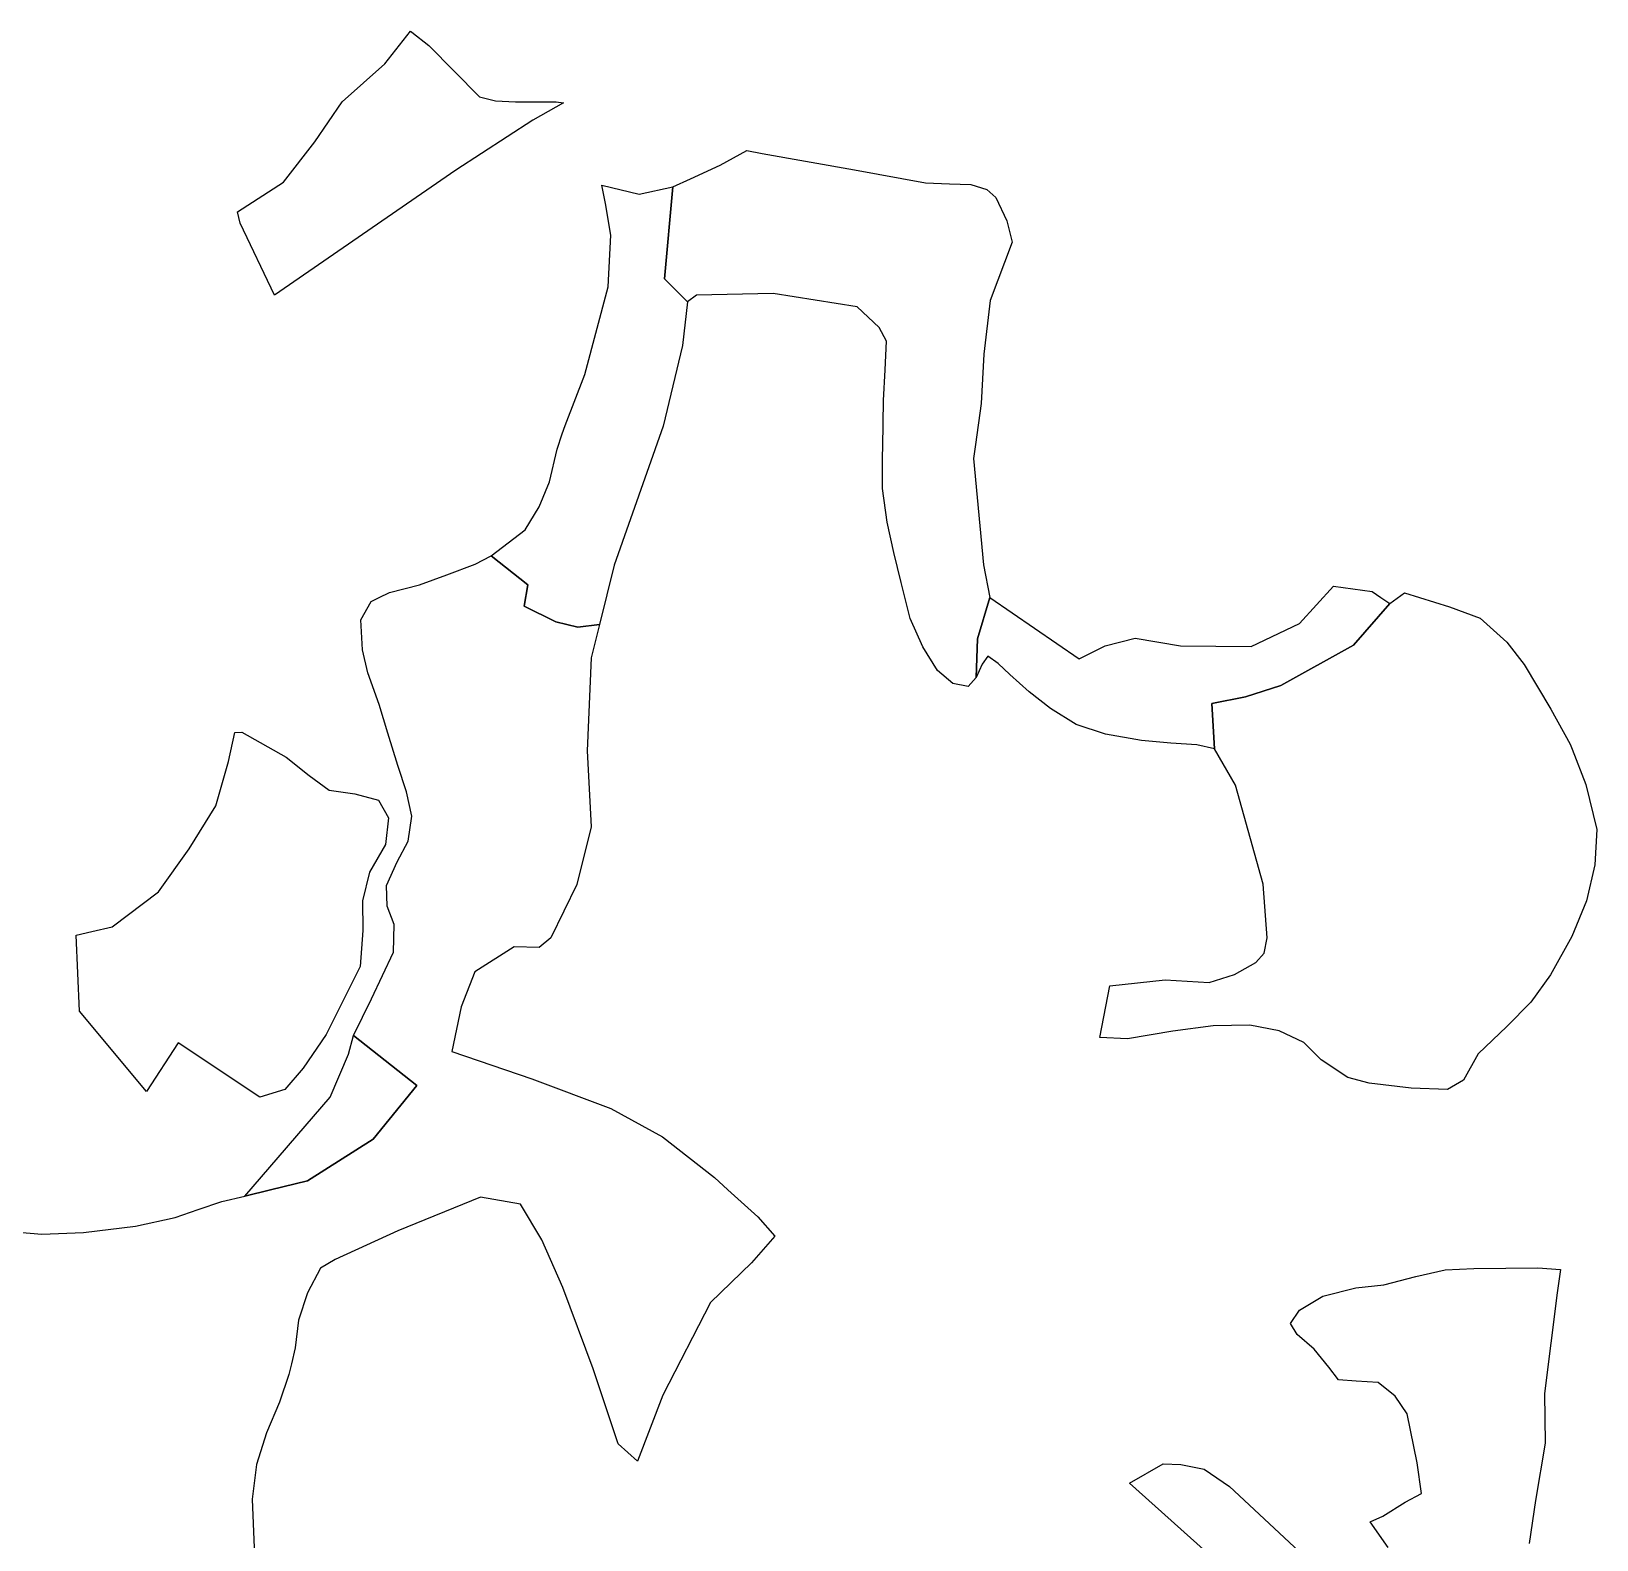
# Model space of a CAD drawing. Header units: millimetres. Extents: x 35444746 to 35449000, y 3482000 to 3488437.
# Drawn here: x 35447621.2 to 35447829.5, y 3487953.4 to 3488154.2 of the extents above; entities that cross this region are included whole.
import ezdxf

# ---------------------------------------------------------------- set-up
doc = ezdxf.new("R2010")
doc.units = ezdxf.units.MM
doc.layers.add('0203.02旱地整理', color=9, linetype='Continuous', true_color=0x808080)
doc.layers.add('0204.02水田整理', color=9, linetype='Continuous', true_color=0x808080)

msp = doc.modelspace()

# ---------------------------------------------------------------- linework, layer by layer
at = {"layer": '0203.02旱地整理', "color": 41}
for points in [[(35447692.041055, 3488144.628361), (35447687.96, 3488142.336), (35447677.731, 3488135.68), (35447653.573, 3488119.048), (35447649.003, 3488128.647), (35447648.666103, 3488130.146067), (35447654.777, 3488134.104), (35447658.97, 3488139.466), (35447662.601, 3488144.768), (35447668.276, 3488149.816), (35447671.695009, 3488154.159993), (35447671.855946, 3488154.03693), (35447674.139, 3488152.291), (35447680.877, 3488145.461), (35447682.981, 3488144.886), (35447685.653, 3488144.796), (35447688.083, 3488144.787), (35447691.08, 3488144.776)], [(35447692.041055, 3488144.628361), (35447687.96, 3488142.336), (35447677.731, 3488135.68), (35447653.573, 3488119.048), (35447649.003, 3488128.647), (35447648.666103, 3488130.146067), (35447654.777, 3488134.104), (35447658.97, 3488139.466), (35447662.601, 3488144.768), (35447668.276, 3488149.816), (35447671.695009, 3488154.159993), (35447671.855946, 3488154.03693), (35447674.139, 3488152.291), (35447680.877, 3488145.461), (35447682.981, 3488144.886), (35447685.653, 3488144.796), (35447688.083, 3488144.787), (35447691.08, 3488144.776)], [(35447706.594999, 3488133.470005), (35447708.94708, 3488134.548826), (35447712.9, 3488136.362), (35447716.466, 3488138.277), (35447718.48639, 3488137.916931), (35447730.786, 3488135.729), (35447740.211, 3488133.988), (35447743.421015, 3488133.872429), (35447746.266, 3488133.77), (35447748.377, 3488133.112), (35447749.592, 3488132.051), (35447751.044, 3488128.957), (35447751.756179, 3488126.097933), (35447748.835, 3488118.336), (35447747.998, 3488111.198), (35447747.65, 3488104.626), (35447746.87839, 3488099.155945), (35447746.618, 3488097.31), (35447747.948, 3488083.171), (35447748.771, 3488078.83), (35447747.122, 3488073.298), (35447746.941, 3488068.168), (35447745.878, 3488066.95), (35447743.843, 3488067.365), (35447741.813, 3488069.082), (35447739.87, 3488072.265), (35447738.173, 3488076.017), (35447736.969, 3488080.827), (35447736.006, 3488084.821), (35447735.124, 3488088.814), (35447734.489, 3488093.296), (35447734.504, 3488097.531), (35447734.541, 3488098.917), (35447734.61, 3488105.027), (35447734.863, 3488109.088), (35447735.039, 3488112.922), (35447734.067, 3488114.721), (35447731.139, 3488117.506), (35447719.967, 3488119.259), (35447709.766, 3488119.051), (35447708.539, 3488118.158), (35447705.477, 3488121.214)], [(35447706.594999, 3488133.470005), (35447708.94708, 3488134.548826), (35447712.9, 3488136.362), (35447716.466, 3488138.277), (35447718.48639, 3488137.916931), (35447730.786, 3488135.729), (35447740.211, 3488133.988), (35447743.421015, 3488133.872429), (35447746.266, 3488133.77), (35447748.377, 3488133.112), (35447749.592, 3488132.051), (35447751.044, 3488128.957), (35447751.756179, 3488126.097933), (35447748.835, 3488118.336), (35447747.998, 3488111.198), (35447747.65, 3488104.626), (35447746.87839, 3488099.155945), (35447746.618, 3488097.31), (35447747.948, 3488083.171), (35447748.771, 3488078.83), (35447747.122, 3488073.298), (35447746.941, 3488068.168), (35447745.878, 3488066.95), (35447743.843, 3488067.365), (35447741.813, 3488069.082), (35447739.87, 3488072.265), (35447738.173, 3488076.017), (35447736.969, 3488080.827), (35447736.006, 3488084.821), (35447735.124, 3488088.814), (35447734.489, 3488093.296), (35447734.504, 3488097.531), (35447734.541, 3488098.917), (35447734.61, 3488105.027), (35447734.863, 3488109.088), (35447735.039, 3488112.922), (35447734.067, 3488114.721), (35447731.139, 3488117.506), (35447719.967, 3488119.259), (35447709.766, 3488119.051), (35447708.539, 3488118.158), (35447705.477, 3488121.214)], [(35447697.142043, 3488133.666179), (35447702.113335, 3488132.474074), (35447706.594999, 3488133.470005), (35447705.477, 3488121.214), (35447708.539, 3488118.158), (35447707.866, 3488112.367), (35447705.298, 3488101.605), (35447698.785, 3488083.106), (35447696.818, 3488075.2), (35447693.976, 3488074.843), (35447691.049, 3488075.586), (35447686.821, 3488077.645), (35447687.323, 3488080.482), (35447682.44, 3488084.344), (35447686.964, 3488087.834), (35447688.812, 3488090.885), (35447690.2, 3488094.198), (35447691.187, 3488098.566), (35447691.864, 3488100.571), (35447692.251, 3488101.719), (35447694.865, 3488108.508), (35447697.983, 3488120.153), (35447698.331, 3488127.031), (35447697.618, 3488131.243)], [(35447697.142043, 3488133.666179), (35447702.113335, 3488132.474074), (35447706.594999, 3488133.470005), (35447705.477, 3488121.214), (35447708.539, 3488118.158), (35447707.866, 3488112.367), (35447705.298, 3488101.605), (35447698.785, 3488083.106), (35447696.818, 3488075.2), (35447693.976, 3488074.843), (35447691.049, 3488075.586), (35447686.821, 3488077.645), (35447687.323, 3488080.482), (35447682.44, 3488084.344), (35447686.964, 3488087.834), (35447688.812, 3488090.885), (35447690.2, 3488094.198), (35447691.187, 3488098.566), (35447691.864, 3488100.571), (35447692.251, 3488101.719), (35447694.865, 3488108.508), (35447697.983, 3488120.153), (35447698.331, 3488127.031), (35447697.618, 3488131.243)], [(35447748.771, 3488078.83), (35447760.687427, 3488070.652212), (35447764.12593, 3488072.356269), (35447768.109989, 3488073.390935), (35447774.160001, 3488072.356235), (35447783.546055, 3488072.309883), (35447789.985707, 3488075.353268), (35447794.511085, 3488080.309988), (35447799.645929, 3488079.613896), (35447800.830435, 3488078.81206), (35447802.017926, 3488078.008101), (35447797.197, 3488072.488), (35447787.506, 3488067.121), (35447782.787, 3488065.594), (35447778.315, 3488064.716), (35447778.668, 3488058.689), (35447776.308, 3488059.186), (35447772.889, 3488059.442), (35447768.981, 3488059.782), (35447764.179, 3488060.614), (35447760.274, 3488061.931), (35447756.862, 3488064.06), (35447754.019, 3488066.269), (35447751.421, 3488068.559), (35447749.879, 3488070.03), (35447748.498, 3488071.013), (35447747.761, 3488069.957), (35447746.941, 3488068.168), (35447747.122, 3488073.298)], [(35447748.771, 3488078.83), (35447760.687427, 3488070.652212), (35447764.12593, 3488072.356269), (35447768.109989, 3488073.390935), (35447774.160001, 3488072.356235), (35447783.546055, 3488072.309883), (35447789.985707, 3488075.353268), (35447794.511085, 3488080.309988), (35447799.645929, 3488079.613896), (35447800.830435, 3488078.81206), (35447802.017926, 3488078.008101), (35447797.197, 3488072.488), (35447787.506, 3488067.121), (35447782.787, 3488065.594), (35447778.315, 3488064.716), (35447778.668, 3488058.689), (35447776.308, 3488059.186), (35447772.889, 3488059.442), (35447768.981, 3488059.782), (35447764.179, 3488060.614), (35447760.274, 3488061.931), (35447756.862, 3488064.06), (35447754.019, 3488066.269), (35447751.421, 3488068.559), (35447749.879, 3488070.03), (35447748.498, 3488071.013), (35447747.761, 3488069.957), (35447746.941, 3488068.168), (35447747.122, 3488073.298)], [(35447802.017926, 3488078.008101), (35447803.965, 3488079.435), (35447809.965, 3488077.58), (35447814.017, 3488076.058), (35447817.569, 3488072.883), (35447819.906, 3488069.874), (35447823.446, 3488063.944), (35447826.021, 3488059.274), (35447826.269252, 3488058.636098), (35447828.105, 3488053.919), (35447829.538, 3488047.918), (35447829.275, 3488043.221), (35447828.202, 3488038.446), (35447826.237, 3488033.675), (35447823.381, 3488028.583), (35447820.773, 3488024.949), (35447817.6, 3488021.722), (35447813.783, 3488018.066), (35447811.825, 3488014.592), (35447809.676, 3488013.336), (35447804.865, 3488013.511), (35447799.27, 3488014.168), (35447796.419, 3488014.923), (35447792.853, 3488017.292), (35447790.586, 3488019.575), (35447787.285, 3488021.133), (35447783.359, 3488021.883), (35447778.488, 3488021.82), (35447773.128, 3488021.108), (35447767.117, 3488020.075), (35447763.416, 3488020.238), (35447764.758, 3488027.146), (35447772.124, 3488027.928), (35447777.987, 3488027.587), (35447781.327, 3488028.627), (35447784.159, 3488030.247), (35447785.278, 3488031.467), (35447785.693, 3488033.502), (35447785.148, 3488040.676), (35447781.474, 3488053.826), (35447778.668, 3488058.689), (35447778.315, 3488064.716), (35447782.787, 3488065.594), (35447787.506, 3488067.121), (35447797.197, 3488072.488)], [(35447802.017926, 3488078.008101), (35447803.965, 3488079.435), (35447809.965, 3488077.58), (35447814.017, 3488076.058), (35447817.569, 3488072.883), (35447819.906, 3488069.874), (35447823.446, 3488063.944), (35447826.021, 3488059.274), (35447826.269252, 3488058.636098), (35447828.105, 3488053.919), (35447829.538, 3488047.918), (35447829.275, 3488043.221), (35447828.202, 3488038.446), (35447826.237, 3488033.675), (35447823.381, 3488028.583), (35447820.773, 3488024.949), (35447817.6, 3488021.722), (35447813.783, 3488018.066), (35447811.825, 3488014.592), (35447809.676, 3488013.336), (35447804.865, 3488013.511), (35447799.27, 3488014.168), (35447796.419, 3488014.923), (35447792.853, 3488017.292), (35447790.586, 3488019.575), (35447787.285, 3488021.133), (35447783.359, 3488021.883), (35447778.488, 3488021.82), (35447773.128, 3488021.108), (35447767.117, 3488020.075), (35447763.416, 3488020.238), (35447764.758, 3488027.146), (35447772.124, 3488027.928), (35447777.987, 3488027.587), (35447781.327, 3488028.627), (35447784.159, 3488030.247), (35447785.278, 3488031.467), (35447785.693, 3488033.502), (35447785.148, 3488040.676), (35447781.474, 3488053.826), (35447778.668, 3488058.689), (35447778.315, 3488064.716), (35447782.787, 3488065.594), (35447787.506, 3488067.121), (35447797.197, 3488072.488)], [(35447648.297, 3488060.85), (35447649.263, 3488060.897), (35447655.128, 3488057.543), (35447658.206, 3488055.115), (35447660.867, 3488053.164), (35447664.262, 3488052.667), (35447667.413, 3488051.847), (35447668.779, 3488049.497), (35447668.362, 3488045.941), (35447666.252, 3488042.246), (35447665.284, 3488038.445), (35447665.351, 3488034.475), (35447665.01, 3488029.696), (35447660.455, 3488020.635), (35447657.418, 3488016.17), (35447654.973, 3488013.338), (35447651.617, 3488012.307), (35447640.756, 3488019.56), (35447636.547, 3488013.072), (35447627.649, 3488023.765), (35447627.212, 3488033.875), (35447629.289978, 3488034.360094), (35447631.984, 3488034.989), (35447638.153, 3488039.654), (35447642.222, 3488045.379), (35447645.787, 3488051.098), (35447647.447, 3488057.005)], [(35447648.297, 3488060.85), (35447649.263, 3488060.897), (35447655.128, 3488057.543), (35447658.206, 3488055.115), (35447660.867, 3488053.164), (35447664.262, 3488052.667), (35447667.413, 3488051.847), (35447668.779, 3488049.497), (35447668.362, 3488045.941), (35447666.252, 3488042.246), (35447665.284, 3488038.445), (35447665.351, 3488034.475), (35447665.01, 3488029.696), (35447660.455, 3488020.635), (35447657.418, 3488016.17), (35447654.973, 3488013.338), (35447651.617, 3488012.307), (35447640.756, 3488019.56), (35447636.547, 3488013.072), (35447627.649, 3488023.765), (35447627.212, 3488033.875), (35447629.289978, 3488034.360094), (35447631.984, 3488034.989), (35447638.153, 3488039.654), (35447642.222, 3488045.379), (35447645.787, 3488051.098), (35447647.447, 3488057.005)], [(35447664.105, 3488020.525), (35447672.516, 3488013.879), (35447666.712, 3488006.738), (35447657.991, 3488001.199), (35447653.076, 3488000), (35447649.634, 3487999.16), (35447660.997, 3488012.316), (35447663.442, 3488018.046)], [(35447664.105, 3488020.525), (35447672.516, 3488013.879), (35447666.712, 3488006.738), (35447657.991, 3488001.199), (35447653.076, 3488000), (35447649.634, 3487999.16), (35447660.997, 3488012.316), (35447663.442, 3488018.046)]]:
    msp.add_lwpolyline(points, close=True, dxfattribs=at)
for points in [[(35447801.808, 3487952.383), (35447799.39, 3487955.799), (35447801.073, 3487956.549), (35447804.063, 3487958.416), (35447806.205, 3487959.588), (35447805.656, 3487963.633), (35447804.309, 3487970.187), (35447802.702, 3487972.539), (35447800.437, 3487974.34), (35447797.516, 3487974.527), (35447795.17, 3487974.699), (35447793.883, 3487976.403), (35447791.939, 3487978.772), (35447789.668, 3487980.739), (35447788.784, 3487982.2), (35447790.006, 3487983.976), (35447793.09, 3487985.825), (35447797.466, 3487986.94), (35447801.192, 3487987.329), (35447805.487, 3487988.444), (35447809.376, 3487989.318), (35447813.193, 3487989.509), (35447821.691, 3487989.617), (35447824.717, 3487989.397), (35447824.266, 3487986.273), (35447822.591, 3487972.872), (35447822.665, 3487966.288), (35447821.396, 3487958.65), (35447820.565, 3487952.904)], [(35447801.808, 3487952.383), (35447799.39, 3487955.799), (35447801.073, 3487956.549), (35447804.063, 3487958.416), (35447806.205, 3487959.588), (35447805.656, 3487963.633), (35447804.309, 3487970.187), (35447802.702, 3487972.539), (35447800.437, 3487974.34), (35447797.516, 3487974.527), (35447795.17, 3487974.699), (35447793.883, 3487976.403), (35447791.939, 3487978.772), (35447789.668, 3487980.739), (35447788.784, 3487982.2), (35447790.006, 3487983.976), (35447793.09, 3487985.825), (35447797.466, 3487986.94), (35447801.192, 3487987.329), (35447805.487, 3487988.444), (35447809.376, 3487989.318), (35447813.193, 3487989.509), (35447821.691, 3487989.617), (35447824.717, 3487989.397), (35447824.266, 3487986.273), (35447822.591, 3487972.872), (35447822.665, 3487966.288), (35447821.396, 3487958.65), (35447820.565, 3487952.904)], [(35447778.883, 3487950.621), (35447767.361, 3487960.954), (35447771.826, 3487963.507), (35447774.187, 3487963.416), (35447777.316, 3487962.814), (35447780.677, 3487960.504), (35447794.614, 3487947.511)], [(35447778.883, 3487950.621), (35447767.361, 3487960.954), (35447771.826, 3487963.507), (35447774.187, 3487963.416), (35447777.316, 3487962.814), (35447780.677, 3487960.504), (35447794.614, 3487947.511)]]:
    msp.add_lwpolyline(points, dxfattribs=at)
at = {"layer": '0204.02水田整理', "color": 51}
msp.add_lwpolyline([(35447615.313, 3487994.725), (35447622.613, 3487994.09), (35447628.166, 3487994.284), (35447635.077, 3487995.125), (35447640.353, 3487996.322), (35447643.418, 3487997.352), (35447646.583, 3487998.416), (35447649.634, 3487999.16), (35447653.076, 3488000), (35447657.991, 3488001.199), (35447666.712, 3488006.738), (35447672.516, 3488013.879), (35447664.105, 3488020.525), (35447666.476, 3488025.387), (35447669.421, 3488031.627), (35447669.497, 3488035.278), (35447668.577, 3488037.711), (35447668.505, 3488040.469), (35447669.895, 3488043.626), (35447671.365, 3488046.379), (35447671.863, 3488049.702), (35447671.145, 3488052.948), (35447670.022, 3488056.44), (35447668.659, 3488060.743), (35447667.537, 3488064.558), (35447666.012, 3488068.781), (35447665.293, 3488071.865), (35447665.064, 3488075.84), (35447666.451, 3488078.268), (35447667.505, 3488078.79), (35447668.888, 3488079.476), (35447672.866, 3488080.516), (35447676.518, 3488081.815), (35447680.308, 3488083.243), (35447682.44, 3488084.344), (35447687.323, 3488080.482), (35447686.821, 3488077.645), (35447691.049, 3488075.586), (35447693.976, 3488074.843), (35447696.818, 3488075.2), (35447695.722, 3488070.796), (35447695.188, 3488058.395), (35447695.723, 3488048.275), (35447693.819, 3488040.612), (35447690.366, 3488033.525), (35447688.811, 3488032.225), (35447685.466, 3488032.319), (35447680.232, 3488028.992), (35447678.42, 3488024.348), (35447677.175, 3488018.396), (35447687.851, 3488014.767), (35447698.363, 3488010.813), (35447705.204, 3488007.035), (35447712.12, 3488001.625), (35447713.91, 3488000), (35447717.895, 3487996.382), (35447720.185, 3487993.83), (35447717.065, 3487990.268), (35447711.592, 3487984.996), (35447705.279, 3487972.644), (35447701.915, 3487963.882), (35447699.317, 3487966.175), (35447696.014, 3487976.18), (35447691.944, 3487986.973), (35447689.163, 3487993.344), (35447686.331, 3487998.054), (35447681.011, 3487999.012), (35447669.991, 3487994.51), (35447661.65, 3487990.69), (35447659.732, 3487989.559), (35447658.002, 3487986.293), (35447656.762, 3487982.616), (35447656.34, 3487978.936), (35447655.838, 3487976.814), (35447655.509, 3487975.422), (35447654.269, 3487971.745), (35447652.536, 3487967.661), (35447651.212, 3487963.411), (35447650.623, 3487958.832), (35447650.997, 3487949.096)], dxfattribs=at)

doc.saveas('drawing.dxf')
